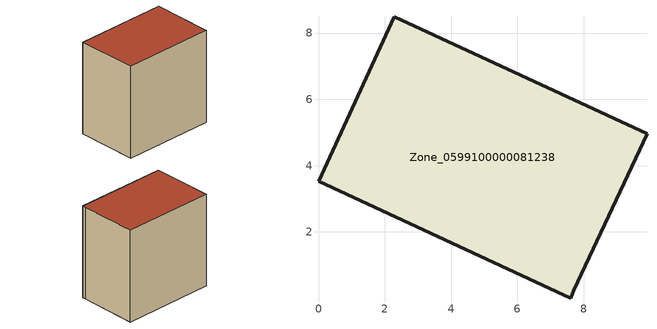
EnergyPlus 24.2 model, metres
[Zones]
Zone_0599100000081238
 floor ground (C_G): 9.91,4.96 7.7,0.25 7.6,0 0,3.53 2.29,8.49 z3.74
 wall outside (C_F): 9.91,4.96 2.29,8.49 0,3.53 7.6,0 7.7,0.25 9.91,4.96 z3.74:12.17
 roof outside (C_R): 7.7,0.25 9.91,4.96 2.29,8.49 0,3.53 7.6,0 z12.17
[BUILDING]
Pand.0599100000081238: North Axis=0; Terrain=City; Loads Convergence Tolerance Value=0.04; Temperature Convergence Tolerance Value=0.4; Solar Distribution=FullExterior; Maximum Number of Warmup Days=25; Minimum Number of Warmup Days=1
[Site:Location]
Rotterdam.The.Hague.AP_ZH_NLD Design_Conditions: Latitude=51.96; Longitude=4.45; Time Zone=1; Elevation=-4.5
[SITE:GROUNDTEMPERATURE:BUILDINGSURFACE]
18, 18, 18, 18, 18, 18, 18, 18, 18, 18, 18, 18
[MATERIAL] Thermal Absorptance=0.9; Solar Absorptance=0.7; Visible Absorptance=0.7
Name | Roughness | Thickness | Conductivity | Density | Specific Heat
G.TI.1975-1991 | MediumSmooth | 0.15 | 0.288461 | 540 | 1210
F.TI.1975-1991 | Rough | 0.3 | 0.230769 | 1920 | 840
R.TI.1975-1991 | MediumRough | 0.2 | 0.153846 | 1500 | 1000
[CONSTRUCTION]
C_G: G.TI.1975-1991
C_F: F.TI.1975-1991
C_R: R.TI.1975-1991
[ZONE]
Zone_0599100000081238: Type=1; Multiplier=1; Ceiling Height=Autocalculate; Volume=Autocalculate; Floor Area=autocalculate; Part of Total Floor Area=Yes
[ZONEINFILTRATION:DESIGNFLOWRATE]
Infil_Zone_0599100000081238: Zone or ZoneList or Space or SpaceList=Zone_0599100000081238; Schedule=AlwaysOn; Design Flow Rate Calculation Method=Flow/Area; Flow Rate per Floor Area=0.003; Constant Term Coefficient=1; Temperature Term Coefficient=0; Velocity Term Coefficient=0; Velocity Squared Term Coefficient=0
[HVACTEMPLATE:ZONE:IDEALLOADSAIRSYSTEM]
Zone_0599100000081238: Maximum Heating Supply Air Temperature=50; Minimum Cooling Supply Air Temperature=13; Maximum Heating Supply Air Humidity Ratio=0.0156; Minimum Cooling Supply Air Humidity Ratio=0.0077; Heating Limit=NoLimit; Cooling Limit=NoLimit; Dehumidification Control Type=ConstantSensibleHeatRatio; Cooling Sensible Heat Ratio=0.7; Dehumidification Setpoint=60; Humidification Control Type=None; Humidification Setpoint=30; Outdoor Air Method=None; Outdoor Air Flow Rate per Person=0.00944; Outdoor Air Flow Rate per Zone Floor Area=0; Outdoor Air Flow Rate per Zone=0; Demand Controlled Ventilation Type=None; Outdoor Air Economizer Type=NoEconomizer; Heat Recovery Type=None; Sensible Heat Recovery Effectiveness=0.7; Latent Heat Recovery Effectiveness=0.65
[ZONECONTROL:THERMOSTAT]
ThermostatControl_Zone_0599100000081238: Zone or ZoneList=Zone_0599100000081238; Control Type Schedule=DualSetpointControlType; Control 1=Thermostat_Zone_0599100000081238; Temperature Difference Between Cutout And Setpoint=0
[THERMOSTATSETPOINT:DUALSETPOINT]
Thermostat_Zone_0599100000081238: Heating Setpoint Temperature Schedule=HeatingSetpoint_Zone_0599100000081238; Cooling Setpoint Temperature Schedule=CoolingSetpoint_Zone_0599100000081238
[SCHEDULE:COMPACT]
HeatingSetpoint_Zone_0599100000081238: Through: 12/31, For: AllDays, Until: 24:00, 21
CoolingSetpoint_Zone_0599100000081238: Through: 12/31, For: AllDays, Until: 24:00, 24
DualSetpointControlType: Through: 12/31, For: AllDays, Until: 24:00, 4
AlwaysOn: Through: 12/31, For: AllDays, Until: 24:00, 1
